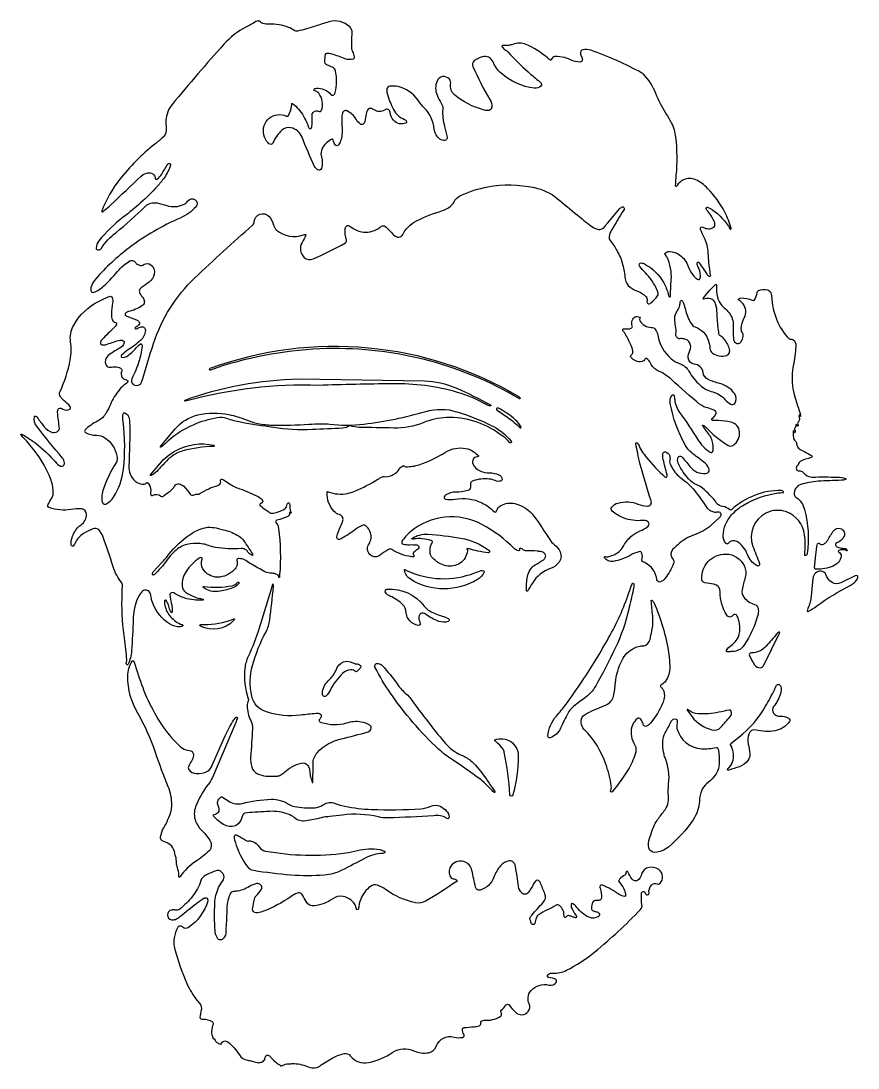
# Model space of a CAD drawing. Header units: millimetres. Extents: x 297 to 3353, y 193 to 1257.
# Drawn here: x 2512 to 3353, y 193 to 1245 of the extents above; entities that cross this region are included whole.
import ezdxf

# ---------------------------------------------------------------- set-up
doc = ezdxf.new("R2010")
doc.units = ezdxf.units.MM
doc.layers.add('dwgmodels.com_outlines', color=7, linetype='Continuous', true_color=0x0f0f0f)

msp = doc.modelspace()

# ---------------------------------------------------------------- linework, layer by layer
at = {"layer": 'dwgmodels.com_outlines', "color": 18, "true_color": 0x000000}
for points in [[(2630.7, 943.1, -0.252778), (2631.1, 941.1, -0.148411), (2629.7, 939.1, -0.019979), (2627, 937.2, 0.698405), (2627.2, 936, 0.161661), (2628.8, 936.3, -0.066667), (2632.9, 938, -0.300937), (2636.4, 936.8, -0.17842), (2637.1, 934.5, -0.202753), (2632.1, 924.1, -0.036404), (2619.2, 914.4, 0.066916), (2612.9, 909, 0.586032), (2613.5, 907.3, 0.192581), (2618.4, 908.3, 0.072867), (2627.9, 916.7, -0.055645), (2632.1, 920.7, -0.464666), (2633.6, 920.3, -0.151704), (2633.9, 918.3, -0.047709), (2630.6, 903, -0.039266), (2623.5, 885.8, 0.384619), (2625, 880.1, 0.251033), (2631, 879.7, 0.179157), (2633, 881.6, 0.042408), (2634.2, 884.9, -0.00826), (2645.3, 921.1, -0.124884), (2686.9, 987.2, -0.009971), (2744.7, 1040, 0.198444), (2746.5, 1043.7, -0.651857), (2761.2, 1049, -0.136205), (2766, 1040.1, 0.159839), (2768.9, 1035.2, 0.276359), (2795.9, 1030.5, -0.085485), (2797.9, 1030.8, -0.513351), (2798.2, 1030.4, -0.068132), (2794.7, 1022.8, 0.37449), (2796.8, 1007.7, 0.284173), (2805.7, 1006.3, 0.03195), (2838.2, 1022.4, 0.353729), (2839.2, 1025.2, -0.104213), (2838, 1036.9, -0.249986), (2839.9, 1039.7, -0.22066), (2840.9, 1039.7, -0.062357), (2844.4, 1037.8, 0.129692), (2856.2, 1033.2, 0.200972), (2873, 1038.1, -0.122089), (2876.1, 1039.6, -0.232079), (2877.8, 1039.1, -0.033144), (2886.5, 1030.4, 0.231065), (2891.9, 1028.1, 0.27705), (2895.9, 1030.8, -0.087018), (2899, 1036), (2901.4, 1038.5, -0.084061), (2909.5, 1044.4, -0.043728), (2935.5, 1054.7, 0.131811), (2945.5, 1060.8, 0.085355), (2946.9, 1063, -0.181837), (2953.7, 1069.9, -0.063442), (2981.2, 1078.6, -0.098591), (3027.9, 1077.9, -0.118124), (3051.3, 1066.7, -0.004577), (3070.8, 1050.6, 0.012629), (3084.7, 1039.4, 0.090017), (3091.2, 1036.1, 0.195955), (3096.2, 1036.6, 0.12952), (3099.3, 1039.5, -0.062207), (3101.8, 1042.5), (3113.4, 1056.4, -0.147319), (3116.4, 1058.4, -0.471789), (3118.1, 1057.3, -0.176463), (3117.4, 1054.7, 0.017666), (3111.8, 1045.8, -0.006569), (3104.6, 1033.7, 0.1775), (3103.1, 1026.8, 0.130225), (3104.1, 1024.6, -0.036234), (3111, 1014.4, -0.069641), (3116.6, 1000.6, -0.035203), (3119.1, 986.1, 0.224969), (3124.2, 977.7, 0.05006), (3132.6, 973.3, -0.087975), (3139.7, 968.9, -0.265327), (3141.1, 964.5, 0.12024), (3141.2, 962.2, 0.422577), (3143.4, 961.1, 0.098704), (3145, 962, 0.055376), (3151.7, 969, 0.215108), (3152.2, 971.4, 0.0739), (3150, 977.8, 0.066033), (3139.5, 992.2, -0.021761), (3133.9, 998.7, -0.247939), (3133.4, 1001.1, -0.369867), (3135.2, 1002.2, -0.085974), (3138.7, 1001.1, -0.144219), (3157.9, 982.2, -0.067377), (3162.3, 970.8, 0.047192), (3163.1, 968.5, 0.450164), (3164.4, 968, 0.320278), (3164.8, 968.9, -0.060419), (3164.7, 970.3, -0.013297), (3165.4, 985.1, 0.132137), (3161.1, 1008.2, 0.1128), (3159.5, 1010.2, -0.451413), (3159.4, 1011.9, -0.196655), (3163.5, 1013.6, -0.156712), (3174.1, 1010.1, -0.157055), (3182.5, 998.7, 0.115894), (3189.2, 987.7, 0.131924), (3192.8, 985.6, 0.364259), (3194.3, 986.3, 0.121737), (3194.9, 989.3, 0.116376), (3192.1, 998.9, -0.170281), (3191.6, 1002.2, -0.498394), (3192.7, 1002.8, -0.124662), (3193.4, 1002.3, -0.015683), (3201.4, 990.5, 0.18704), (3203.8, 988.7, 0.351563), (3205, 989.2, 0.205803), (3205, 990.2, -0.050778), (3204.4, 993.1, -0.017829), (3202.6, 1011.8, 0.098234), (3198.6, 1027.6, -0.012663), (3194.8, 1035.8, -0.523066), (3196.4, 1038.3, -0.136594), (3197.8, 1037.9, 0.12137), (3203, 1036.5, 0.15885), (3208, 1038, 0.210407), (3209.1, 1039.9, 0.146684), (3208.4, 1044.3, 0.06365), (3201.2, 1055.3, -0.11696), (3200.5, 1056.7, -0.34096), (3201.1, 1058, -0.208761), (3201.9, 1058.1, -0.041778), (3204.5, 1057, -0.030688), (3206.9, 1055.5, -0.107912), (3224.5, 1036.2, 0.580642), (3225.4, 1036.2, 0.198113), (3225.5, 1037.1, 0.051191), (3219.3, 1053.1, 0.074906), (3202, 1077.1, 0.087019), (3190, 1085.7, 0.244292), (3177.2, 1085.4, 0.120676), (3171.3, 1079.9, -0.016483), (3170.8, 1079.2, -0.73852), (3169.8, 1079.6, -0.010451), (3170.5, 1090.2, 0.051198), (3170.1, 1128.5, 0.091705), (3165.8, 1142.9, 0.02404), (3160.1, 1152.6, -0.050149), (3150, 1172.3, 0.09782), (3137.6, 1191.7, 0.074614), (3135.9, 1193, 0.045037), (3084.5, 1215.9, 0.138542), (3076.8, 1216.4, 0.437928), (3074.3, 1212.1, 0.024953), (3075.9, 1207.8, -0.296908), (3075.3, 1204.7, -0.214932), (3073.8, 1204, -0.101757), (3064.3, 1206.3, 0.038172), (3058.4, 1208.5, 0.087475), (3048.5, 1209.5, 0.306205), (3045.2, 1207, -0.084479), (3044.8, 1206.2, -0.390231), (3044, 1206, -0.037251), (3041.2, 1208.1, 0.077824), (3019.7, 1221.6, 0.202013), (3006.2, 1221.8, -0.068315), (3002.3, 1220.8, -0.061357), (2997.2, 1220.8, 0.135037), (2995.8, 1220.6, 0.484188), (2995.4, 1219.4, 0.084133), (2998.6, 1216.4, -0.056257), (3001.5, 1213.9, 0.022013), (3021.6, 1194.2, 0.012576), (3033.4, 1184.2, -0.135702), (3035.1, 1181.8, -0.318957), (3034.5, 1179.7, -0.204232), (3027.8, 1177.8, -0.153237), (2994.5, 1192.8, -0.113051), (2986.4, 1204.2, 0.383756), (2975.6, 1209.3, 0.09686), (2967.5, 1205.1, 0.338297), (2966.1, 1199.5, 0.035388), (2983.3, 1166.5, -0.156624), (2985.2, 1158.7, -0.311785), (2982.5, 1155.4, -0.08963), (2980.9, 1155.2, -0.050084), (2976.6, 1156, -0.106867), (2947.7, 1171, -0.272203), (2943.8, 1181.9, 0.223258), (2942.5, 1186.8, 0.563249), (2930.1, 1184.9, 0.200944), (2930.1, 1170.9, 0.045615), (2934.3, 1162.8, -0.165386), (2935.9, 1156.8, 0.089324), (2937.7, 1139.2, -0.020508), (2940.3, 1128.6, -0.437053), (2937.8, 1125.2, -0.197025), (2933.1, 1126.5, -0.203706), (2927.4, 1136.7, 0.165107), (2917.5, 1157.8, -0.038317), (2910.7, 1166.1, 0.1837), (2891.2, 1179.4, 0.094935), (2882.7, 1179.7, 0.325065), (2879.7, 1176.9, 0.114385), (2880, 1172.3, 0.044657), (2886.3, 1156.4, 0.189726), (2897.5, 1146.4, -0.220559), (2899.5, 1144.4, -0.394896), (2898.7, 1142.7, -0.332311), (2886.5, 1145.5, -0.147556), (2883, 1153.7, 0.269032), (2880.9, 1156.5, 0.281828), (2877.9, 1156.1, -0.197536), (2872, 1154.2, -0.119238), (2867, 1155.9, 0.070557), (2863.4, 1157.5, 0.324684), (2860.9, 1156.6, 0.093248), (2858.9, 1152, 0.030244), (2857.6, 1144.3, -0.237068), (2855.9, 1141.6, -0.306964), (2853, 1141.8, -0.097317), (2848.8, 1146.5, 0.140583), (2840, 1154.9, 0.470652), (2835.1, 1152.8, 0.051897), (2834.5, 1149.9, 0.044661), (2834.6, 1139.9, -0.079129), (2833.7, 1126.3, -0.10707), (2831.1, 1120.7, -0.433815), (2828.2, 1120.4, -0.148546), (2826.9, 1122.5, 0.043433), (2825.5, 1126.2, 0.44152), (2824.3, 1126.6, 0.035438), (2819.2, 1123, 0.15912), (2813.9, 1115, 0.142528), (2814, 1108.7, -0.154414), (2813.9, 1097.1, -0.487954), (2810.2, 1095.7, -0.144477), (2807.1, 1099.2, -0.016348), (2794.5, 1128.5, 0.251018), (2783.4, 1138, 0.242588), (2774.2, 1135.5, 0.111214), (2765.3, 1122.8, -0.385507), (2762.4, 1121.4, -0.133756), (2760.4, 1122.7, -0.271339), (2756.5, 1140.1, -0.292726), (2769.9, 1151.1, -0.14353), (2778.7, 1149.7, 0.401579), (2780.9, 1150.4, 0.085221), (2784, 1159.7, 0.023201), (2784.2, 1162.1, -0.604206), (2785, 1162.4, -0.097695), (2795.9, 1149.7, -0.043835), (2801.4, 1137.8, 0.384778), (2802.6, 1137.2, 0.045597), (2803.3, 1137.4, 0.26868), (2804.3, 1138.8, 0.036393), (2804.6, 1150.4, -0.380422), (2808.3, 1154.9, -0.157726), (2812, 1154.4, 0.429325), (2813.8, 1155, 0.1516), (2814.9, 1164.6, 0.117809), (2811.3, 1172.6, 0.17632), (2807.4, 1175, -0.768198), (2807.3, 1177.3, -0.097572), (2811.2, 1177.8, -0.201642), (2823.5, 1171.4, 0.433124), (2826.6, 1171.2, 0.143829), (2827.9, 1173.4, 0.114316), (2828.1, 1195.1, 0.237715), (2825.1, 1198.8, 0.020251), (2819.9, 1200.9, -0.34733), (2817.3, 1205.1, -0.012851), (2818.1, 1211.7, -0.363598), (2819.7, 1213, -0.080475), (2824.1, 1212.4, -0.015333), (2837.6, 1207.7, 0.15106), (2845.9, 1207.1, 0.397331), (2847.3, 1209.2, 0.079021), (2845.5, 1214.4, -0.118131), (2844.6, 1217.6, -0.016907), (2844.8, 1233.4, 0.212996), (2842.5, 1239.3, 0.27519), (2821.5, 1244.4, 0.006719), (2808, 1240.1, -0.024534), (2790.1, 1235.1, -0.222576), (2786.5, 1235.8, 0.071156), (2781, 1238.9, 0.104146), (2761.6, 1242.1, -0.086436), (2755.2, 1242.9, -0.110311), (2752.7, 1244.3, 0.335227), (2748.2, 1244.7, -0.021419), (2738.1, 1239, 0.092025), (2716.3, 1222.2, 0.010641), (2664, 1161.4, 0.161401), (2657.8, 1145.3, 0.047971), (2658.1, 1137.6, -0.244416), (2655, 1128.7, -0.020834), (2646.5, 1121.4, 0.057909), (2611.2, 1085.9, 0.07709), (2593.4, 1054.5, 0.319631), (2593.7, 1053.5, 0.364386), (2594.3, 1053.5, -0.002844), (2596.1, 1055.1, 0.015849), (2602.5, 1060.7, 0.000908), (2633, 1089.5, -0.218947), (2642, 1092.6, -0.254826), (2646.6, 1089.4, -0.14073), (2647, 1087.3, 0.638452), (2648.8, 1086.3, 0.103784), (2653.6, 1091.5, -0.004561), (2659.6, 1101.3, -0.423973), (2662.2, 1101.8, -0.333512), (2662.5, 1100.8, -0.073871), (2656.2, 1088, -0.035493), (2648.9, 1078.9, -0.04189), (2614.9, 1048.1, 0.056731), (2590.4, 1024.4, 0.171174), (2587.7, 1017.1, 0.441316), (2589.7, 1015.2, 0.225768), (2592.9, 1017.1, -0.073761), (2607.3, 1032.5, 0.027463), (2637, 1059, -0.257186), (2648.9, 1062.4, -0.019694), (2658.7, 1059.8, 0.187202), (2675.5, 1060.9, 0.128788), (2679.5, 1064.2, -0.408342), (2687.2, 1065.6, -0.453937), (2688, 1058.7, -0.106918), (2672.2, 1047.3, 0.059026), (2620.9, 1017.4, 0.050856), (2587.3, 986.3, 0.108863), (2582.4, 977.4, 0.18686), (2582.7, 973.7, 0.385139), (2585.2, 972.7, 0.102434), (2595.2, 978.9, 0.025353), (2611.1, 995.6, -0.088854), (2621.6, 1004.2, -0.245869), (2625.1, 1004.3, -0.121594), (2627.4, 1002.4, 0.144274), (2630.4, 1000.1, 0.238608), (2635.7, 1000.6, -0.313677), (2642.6, 1000.4, -0.293457), (2646.1, 991, -0.171674), (2640.9, 982.9, -0.033377), (2633.1, 977.5, 0.419676), (2631.7, 971.4, 0.022425), (2635.1, 966.4, -0.442724), (2633.7, 958.9, -0.075315), (2620.1, 953.2, 0.124066), (2617.3, 951.6, 0.547634), (2617.7, 949, 0.011104), (2628.2, 945, -0.138531)], [(3266.1, 969.4), (3266.8, 962.1, 0.059951), (3271.1, 945.8, 0.096891), (3283.8, 925.8, 0.249986), (3285.2, 925.4, -0.362196), (3289.9, 922.7, -0.107426), (3290.5, 918.3, -0.027984), (3288, 898.8, 0.12412), (3289.9, 866.1, 0.007161), (3294.3, 852.9, -0.024825), (3295.3, 849.2, -0.082976), (3295.4, 847.8, -0.596002), (3295.2, 847.7, -0.188434), (3294.4, 849.1, 0.125777), (3294.2, 849.6, 0.566703), (3293.8, 849.5, 0.25135), (3293.9, 847, -0.213862), (3294.2, 844.9, -0.095657), (3292.7, 841.9, 0.20405), (3292.4, 840.8, 0.042018), (3292.8, 839, -0.348548), (3292.4, 838.1, -0.491529), (3292.1, 838.2, 0.12298), (3291.1, 839.8, 0.587359), (3290.8, 839.7, 0.006283), (3290.4, 838.2, -0.062694), (3289.4, 835.4, 0.276158), (3289.4, 834.4, -0.265616), (3289.7, 831.4, -0.75122), (3289.2, 831.5, 0.199662), (3288.2, 833.3, 0.586522), (3287.8, 833.1, 0.023545), (3287.8, 831.9, 0.034929), (3288.1, 826.9, 0.187963), (3290, 823.4, -0.218695), (3291.3, 820.7, 0.274017), (3294.9, 814.8, -0.003122), (3306.3, 808.7, -0.695291), (3306, 806.5, 0.064788), (3295.1, 802.6, 0.263851), (3293.2, 799.8, -0.231555), (3292.5, 798.6, 0.325641), (3291.1, 794.8, 0.37048), (3293.8, 793.1, -0.232428), (3297.6, 791.8, 0.03267), (3300.5, 789.2, 0.168121), (3307.1, 787, -0.00914), (3332.6, 786.9, -0.06357), (3340.4, 785.7, -0.67301), (3340.5, 784.7, -0.119228), (3336.4, 783.7, 0.011773), (3312.9, 782.7, 0.056161), (3295.5, 779.5, 0.365252), (3289, 769.6, 0.21695), (3291, 766.4, -0.183129), (3299.3, 754.5, -0.095153), (3302.1, 709.8, -0.297109), (3300.6, 708.1, -0.53665), (3299.5, 709.1, 0.058909), (3299.4, 729, 0.279917), (3281.2, 751.9, 0.208139), (3260.6, 750.8, 0.384227), (3247.5, 717.3, 0.001786), (3254.1, 700, -0.705198), (3251.6, 697.8, -0.179415), (3242, 709.2, 0.176021), (3231.2, 722.3, 0.38926), (3223.1, 720.5, -0.502902), (3220.1, 720.5, -0.178016), (3217.6, 728.2, -0.171705), (3226, 748.9, -0.081018), (3238.6, 759.2, -0.094319), (3272.4, 771, -0.045039), (3277.7, 771.3, 0.601093), (3278.2, 772, 0.177757), (3276.1, 773.6, 0.190462), (3225.8, 754, -0.396372), (3224.3, 754, 0.161003), (3217.3, 757.3, -0.203163), (3211, 760.9, 0.057228), (3196.8, 775.9, 0.080761), (3191.1, 779.2, -0.122035), (3182.9, 785.1, -0.056985), (3173, 799.5, -0.147346), (3171.9, 805.3, -0.285573), (3174, 808.1, -0.306404), (3175.6, 807.7, -0.019351), (3184.1, 797.6, 0.253789), (3200.2, 790.6, 0.290869), (3203.4, 793, 0.205085), (3203.3, 795.7, 0.115688), (3198.1, 802, -0.000704), (3186, 811.3, -0.100271), (3179.7, 818.7, -0.084422), (3164.5, 861, -0.141779), (3165.2, 867.9, -0.179413), (3166.7, 869.6, -0.497956), (3168.3, 868.8, -0.021808), (3168.9, 864.7, 0.131489), (3174, 851.5, -0.020696), (3191.8, 825, 0.109863), (3204.4, 811.9, 0.551845), (3207.4, 813.2, 0.105705), (3206.6, 823.3, 0.076877), (3204, 828.9, 0.02436), (3197.8, 837.3, -0.083179), (3196.9, 838.7, -0.660788), (3197.3, 839.1, -0.100677), (3200.3, 837, 0.034429), (3212.4, 825.9, 0.026064), (3222.5, 818.8, 0.29813), (3227.5, 818.8, 0.274823), (3234, 832.5, 0.324857), (3225.6, 842.1, 0.045191), (3212.8, 843.8, 0.020577), (3207.2, 843.8, -0.550841), (3206.3, 845.1, -0.124888), (3207.8, 847, 0.13406), (3210.5, 850.8, 0.341806), (3209.8, 853.2, 0.105642), (3203.1, 856.1, -0.12164), (3193.9, 860.4, -0.016239), (3165.7, 884.9, 0.081923), (3152.3, 893.7, -0.186732), (3144.7, 901.4, 0.145508), (3140.7, 906.1, 0.480853), (3139, 905.5, -0.257298), (3136.1, 903.1, -0.298693), (3124.8, 907.6, -0.322448), (3124.8, 909.3, -0.043932), (3126, 910.6, 0.254292), (3126.9, 913.4, 0.068554), (3124.2, 921.2, 0.011749), (3118.4, 932.3, 0.115149), (3117.1, 933.7, -0.641686), (3117.5, 935.8, -0.099768), (3121.3, 936, 0.139558), (3125.3, 936.5, 0.406112), (3126.2, 938.8, -0.187403), (3126.2, 944.4, -0.176372), (3129.3, 948.1, -0.169933), (3131, 948.4, -0.053667), (3133.7, 947.7, -0.452489), (3134, 946.7, 0.255756), (3134, 944.1, 0.274887), (3145.4, 937.4, -0.2506), (3149.6, 935.1, -0.105255), (3151.8, 929.7, 0.176063), (3165.5, 905.8, 0.092093), (3174.6, 900.7, -0.184011), (3183.2, 893.4, 0.083634), (3194.5, 879.3, 0.119049), (3207.3, 872.5, -0.148434), (3219.4, 865, 0.081959), (3225.4, 860.2, 0.38604), (3229.2, 861, 0.31693), (3229.2, 870.6, 0.179605), (3214.2, 880.9, -0.047964), (3202.6, 885, -0.258459), (3197.4, 892.1, 0.363525), (3188.6, 900.4, -0.396099), (3182.5, 906.8, -0.118262), (3184.1, 914, 0.505648), (3178.1, 925.9, 0.069027), (3174, 926, -0.152343), (3172.3, 926.3, -0.303436), (3170.1, 930.5, 0.06994), (3169.7, 939.1, -0.030459), (3168.9, 945.4, -0.133999), (3170.3, 951.9, -0.028938), (3173.1, 956.7, 0.128886), (3174.1, 959.4, -0.040767), (3174.7, 963.7, -0.69031), (3176.6, 963.9, -0.068181), (3179.7, 955.3, 0.087022), (3185.6, 940.8, 0.173004), (3189.4, 937.9, -0.244302), (3202.7, 924, -0.047658), (3204.3, 916.1, 0.219815), (3206.9, 911.5, 0.233643), (3221, 909.3, 0.265336), (3224, 912.6, 0.119787), (3224, 915.4, 0.117973), (3218.4, 926, 0.090109), (3214.2, 929.3, -0.267948), (3213.3, 930.7, 0.028799), (3212.9, 935, -0.033006), (3211.5, 951.6, 0.069002), (3210, 961, 0.395757), (3200.9, 966.3, -0.035061), (3198.2, 965.8, -0.640305), (3197.7, 966.8, -0.038466), (3204.3, 974.8, 0.000417), (3209.7, 980.3, -0.709208), (3211, 979.7, 0.087474), (3211.9, 967.7, 0.155442), (3218.6, 957.1, -0.051641), (3223.5, 952, -0.176483), (3227.7, 939.1, 0.021966), (3227.8, 926.6, 0.20255), (3230, 922.1, 0.478646), (3235.7, 923.1, 0.063123), (3237.7, 928.2, 0.216177), (3237.2, 931.4, -0.162681), (3235.8, 936.1, -0.110282), (3238.8, 947.1, 0.143121), (3240.2, 954.3, 0.140466), (3237.7, 961, 0.106558), (3233.3, 964.8, -0.512227), (3233.2, 966.1, -0.193223), (3235.5, 967, -0.095337), (3246.8, 964.6, 0.345365), (3249, 965.2, 0.14701), (3251.6, 972.4, -0.272616), (3252.8, 974.1, -0.181288), (3262.3, 975, -0.232951), (3265.6, 972.1, -0.049762), (3266.1, 969.4, -0.927404)], [(2715.6, 784.2), (2721.3, 780.4, 0.059964), (2731.9, 775.2, -0.033001), (2750.4, 767.3, -0.124161), (2754.7, 763.5, -0.34717), (2754.6, 761.6, -0.109062), (2752.9, 760.3, 0.540406), (2752.5, 758.4, 0.054521), (2758.1, 754.2, -0.04545), (2762.2, 751.2, 0.188523), (2763.6, 750.7, 0.151554), (2777.1, 755.2, 0.215901), (2779.6, 759.8, -0.279224), (2780.5, 761, -0.354741), (2781.6, 760.7, -0.145888), (2782.1, 759, 0.042006), (2782.8, 752.5, 0.196245), (2783.3, 751.7, -0.521213), (2783.3, 750.7, -0.437727), (2782.9, 750.8, -0.004428), (2782.5, 751.4, 0.69123), (2782, 751.4, 0.051949), (2781.8, 749.5, -0.295704), (2780.4, 747.4, -0.053426), (2769.2, 743.8, 0.57926), (2768.3, 741.3, -0.153853), (2771, 735.4, -0.051511), (2772, 689.1, 0.052771), (2772, 686.4, -0.411912), (2771.6, 685.9, -0.528128), (2771.1, 686.6, 0.301247), (2770.4, 688.3, 0.083378), (2767.6, 689.8, 0.086585), (2763.9, 690.3, -0.138153), (2757.2, 691.8, -0.002398), (2743.8, 699.4, -0.02253), (2738, 703, 0.072473), (2735.3, 704.4, 0.100072), (2730.2, 705, 0.41777), (2729.1, 703.7, 0.035556), (2729.2, 702.7, -0.118293), (2729.2, 698.6, -0.137448), (2726.4, 693.6, -0.195676), (2709.5, 686.4, -0.276541), (2695, 694.8, -0.224323), (2694.3, 704.5, 0.409513), (2693.7, 705.9, 0.251858), (2691.3, 705.6, 0.098716), (2678, 692.1, 0.156982), (2674, 677.5, 0.236495), (2677.3, 671.4, 0.110042), (2694.8, 664.4, -0.415526), (2695.2, 663.7, -0.346691), (2694.8, 663.3, -0.094555), (2676.8, 665.4, -0.059054), (2665.6, 670.5, 0.252374), (2663.1, 670.6, 0.30623), (2661.8, 668.5, 0.048757), (2663.2, 660.4, -0.059449), (2664.1, 653.6, -0.027045), (2664, 651.3, -0.736595), (2663, 651.1, -0.077051), (2661.1, 656, 0.040529), (2660.4, 658.4, 0.054053), (2658.1, 663, 0.696554), (2656.5, 662.6, 0.059964), (2656.5, 659.7, 0.139994), (2661.4, 647.9, 0.113162), (2672.3, 639.2, 0.088084), (2674.1, 638.7, -0.636279), (2674.6, 637.4, -0.180394), (2672.5, 636.5, -0.164726), (2661.2, 639.5, -0.152963), (2644.6, 660.1, -0.068511), (2642.6, 668.2, 0.172351), (2640.8, 671.9, 0.436222), (2633.5, 671.7, 0.095823), (2628.2, 662.5, 0.075534), (2624.9, 644.1, -0.012385), (2623.2, 612.3, -0.091627), (2619.7, 598.8, -0.416023), (2618.5, 598.4, -0.347317), (2618, 599.4, 0.079026), (2618.3, 605.6, 0.007659), (2615.8, 627.8, -0.042788), (2613.8, 670.2, 0.006545), (2614.1, 678.7, 0.17712), (2613.4, 680.7, -0.098241), (2604.8, 696.8, 0.01586), (2594.3, 727.5, 0.093125), (2590.7, 733.6, 0.316219), (2584.4, 735, 0.036571), (2575.8, 730.7, 0.120881), (2568, 723.2, 0.032023), (2565.4, 718.4, -0.804305), (2562.5, 719, -0.134268), (2566.1, 732.1, -0.111399), (2572.5, 738.9, 0.253662), (2578, 749.5, 0.382318), (2572.9, 754.9, 0.067905), (2562.3, 754.5, -0.132062), (2540.6, 756.3, -0.477456), (2539.4, 759.6, 0.014181), (2543.1, 765.9, 0.142189), (2544.6, 772.8, 0.035079), (2543.8, 778.7, 0.042491), (2541.8, 785.4, 0.06788), (2527.1, 811.7, 0.027502), (2512.2, 829.3, -0.566299), (2512.4, 830, -0.195534), (2513.2, 829.9, -0.030267), (2524.1, 823, -0.055195), (2545, 804, 0.051786), (2550.9, 798.5, 0.313118), (2554.6, 798.4, 0.288685), (2555.9, 801.4, 0.147293), (2553.7, 806.3, -0.014241), (2527.8, 838.3, -0.210025), (2525.6, 847.4, -0.480744), (2527.1, 848.2, -0.152983), (2528.5, 847.1, 0.031737), (2535.5, 837.5, 0.147132), (2543.9, 831.9, 0.313679), (2550.2, 834, 0.189696), (2550.7, 835.7, 0.007829), (2548.8, 852.2, -0.261493), (2550.2, 855.8, -0.23565), (2552.1, 856.3, -0.10056), (2554.2, 855.3, 0.338394), (2561.4, 855.3, 0.434411), (2561.6, 857.9, 0.039219), (2555.6, 863.6, -0.072157), (2551.8, 867.8, -0.262501), (2551.4, 872.8, 0.061135), (2561.6, 904.8, 0.081757), (2562, 922.9, -0.159655), (2564.8, 939, -0.157949), (2590.8, 963.9, -0.014661), (2601.1, 968.5, -0.43962), (2603.9, 967.2, -0.123747), (2604.2, 962, 0.041839), (2603, 950.8, 0.078248), (2603.9, 944.9, 0.310494), (2607, 942.4, -0.50697), (2608.1, 940.6, -0.111517), (2605.8, 937.2, 0.013222), (2593.9, 925.5, 0.106888), (2592, 922.5, 0.443096), (2593.4, 919.9, 0.138514), (2597, 920, 0.004529), (2610.2, 924.3, -0.197642), (2614.9, 924, -0.355334), (2615.8, 922.1, -0.218127), (2610.9, 916.1, 0.056228), (2599.8, 909, 0.343624), (2597.6, 899.5, 0.326925), (2601.5, 897.4, -0.039225), (2608.2, 897.7, -0.208447), (2613.1, 895.4, -0.334015), (2613.3, 892.7, 0.1424), (2612.7, 890.5, 0.356013), (2617.1, 884.9, -0.105789), (2619, 884.1, -0.371129), (2619.4, 882.8, -0.127813), (2617.5, 880.7, 0.078502), (2610.7, 874.4, 0.066693), (2602, 860, -0.028604), (2597.7, 851.3, -0.147398), (2589.1, 843.2, 0.070902), (2576.6, 834.5, 0.504675), (2576.9, 831.8, 0.139842), (2588, 829, -0.161585), (2596.5, 826.5, -0.189423), (2608.6, 808.4, -0.197438), (2607.1, 800.2, 0.057834), (2594.9, 775, 0.11625), (2593.6, 762.1, 0.385154), (2596.5, 759.7, 0.139579), (2598.5, 760.3, 0.103675), (2605, 766.8, 0.115918), (2615.1, 794.9, 0.060949), (2614.7, 842.7, -0.070256), (2614.8, 850.5, -0.491681), (2616.6, 851.5, -0.176513), (2619.8, 848.5, -0.111613), (2621.3, 842.6, -0.018733), (2620.5, 798, 0.228748), (2626.8, 783, 0.216645), (2636.4, 780, 0.270048), (2637.8, 781, -0.409789), (2638.8, 781.5, -0.146081), (2640.6, 780, -0.210183), (2642.4, 771.3, 0.176371), (2642.7, 769.1, 0.418897), (2644.2, 768.6, -0.307857), (2652.8, 767.8, 0.18123), (2654.1, 767.4, 0.178577), (2655.3, 767.9, -0.046941), (2660.4, 771.7, 0.080702), (2664.4, 775.1, 0.043069), (2666.6, 778.2, -0.315836), (2671, 780.1, -0.1441), (2675.8, 777.7, -0.072647), (2682, 769.8, 0.249171), (2683.9, 768.7, 0.134108), (2686.1, 769.1, -0.132915), (2689.9, 769.8, 0.158287), (2691.8, 770.3, -0.029823), (2700.9, 775.3, -0.055107), (2707.7, 777.7, 0.118383), (2711.8, 779.7, 0.25672), (2712.8, 782.1, 0.001311), (2712.6, 783.4, -0.499842), (2714, 784.8, -0.11235), (2715.6, 784.2, -1.320595)], [(2702.3, 896.3, -0.225656), (3012.8, 867.6, -0.307914), (3013.5, 866, -0.578292), (3012.8, 865.8, 0.145048), (2812.3, 915.8, 0.073895), (2702.4, 894.5, -0.497346), (2701.6, 895.1, -0.315894), (2702.3, 896.3, -0.208001)], [(2677, 864.4, -0.080906), (2791.2, 885.6), (2917.6, 883.7, -0.091998), (2949.1, 876.5, -0.022743), (2984, 859.4, -0.812378), (2983.7, 858.4, -0.110762), (2979.4, 859.8, 0.062535), (2950.6, 872.1, 0.073477), (2885.2, 880.8, 0.003768), (2811.2, 879.1, 0.074284), (2680, 863.8, 0.007143), (2677.4, 863.3, -0.853608), (2677, 864.4, -0.478802)], [(2652.3, 817.8), (2667.1, 835.4, -0.160544), (2689.8, 849.4, -0.112234), (2721, 849.8, -0.043798), (2738.7, 844.4, 0.046218), (2750.1, 840.9, 0.04399), (2764.7, 839.2, 0.024146), (2801.3, 840.1, -0.015471), (2813.3, 840.6, -0.030232), (2822.3, 840.1, 0.057532), (2856.5, 840.2, 0.041451), (2918.8, 852.9, -0.14662), (2950, 852.6, -0.037461), (2984, 839.3, -0.109685), (3004.7, 823, -0.536921), (3004.3, 821.5, -0.311306), (3002.6, 822.1, 0.068669), (2998.1, 826.6), (2992.6, 830.5, 0.076792), (2968.1, 842.9, 0.091235), (2939.6, 846.8, 0.084237), (2916.3, 841.6, -0.102076), (2886.6, 836.2, 0.001079), (2851.8, 836.9, -0.083678), (2843.2, 838.5, 0.241385), (2841.8, 838.3, -0.137672), (2835.4, 836.1, -0.000228), (2804.6, 834.7, -0.04979), (2765.6, 836.7, -0.00497), (2732.8, 842, -0.045554), (2719.1, 845.7, 0.133344), (2709.3, 846.6, 0.05775), (2685, 839.3, 0.077656), (2661.2, 824.3, 0.00442), (2653.2, 817.2, -0.29073), (2652.2, 817, -0.187118), (2652.3, 817.8, -0.976245)], [(2990.4, 854.2), (3001.2, 846.8, -0.041805), (3013.9, 836.5, 0.740613), (3014.5, 836.9, 0.096263), (3013.7, 838.9, 0.072444), (3006.8, 846.3, 0.047979), (2991.8, 856.3, 0.53796), (2989.8, 855.2, 0.28637), (2990.4, 854.2, 0.096639)], [(3213.9, 746.5), (3205.6, 738.7, -0.098256), (3188.8, 729, 0.095329), (3173.8, 720.5, 0.012083), (3167.1, 714.4, 0.409634), (3166.7, 705.2, -0.284342), (3167.7, 700, -0.075043), (3159.3, 685.3, -0.128712), (3154.6, 681.7, -0.492565), (3151.1, 683.8, 0.248457), (3138.9, 701, 0.037785), (3137, 701.7, -0.415705), (3135.9, 703.8, 0.157803), (3135.9, 710.5, 0.405953), (3133, 712, 0.058281), (3124.1, 708.3, -0.081521), (3107.2, 702.2, -0.300229), (3098.2, 705.9, -0.710211), (3099, 707, 0.155677), (3102.7, 707, 0.03516), (3108.6, 709.3, 0.16016), (3117.7, 718.1, -0.106417), (3126.2, 728.2, -0.069114), (3134.2, 732.8, 0.074999), (3142.1, 737.5, 0.522803), (3141.7, 742.3, 0.161872), (3136.6, 743.4, -0.124228), (3117.4, 746, -0.075578), (3106, 752.7, -0.419697), (3105.6, 756.8, -0.153241), (3112.1, 760.9, -0.156062), (3132, 759.9, 0.061762), (3141.4, 757.6, 0.285543), (3144.7, 759.2, 0.226361), (3145.2, 763.2, -0.015414), (3134.3, 799.7, -0.010738), (3131.7, 810.9, -0.003134), (3129.7, 820.3, -0.708249), (3131.3, 821.3, -0.116191), (3132.3, 820, 0.065927), (3140.4, 806.8, 0.041795), (3159.4, 786.8, 0.399694), (3160.6, 786.9, 0.267577), (3161.3, 789.4, -0.009748), (3157.4, 804.7, -0.087113), (3157, 810.5, -0.453558), (3159.7, 812.3, -0.264908), (3163.9, 808.2, -0.144528), (3163.9, 803.6, 0.16138), (3164, 801.1, 0.053404), (3167.1, 794.9, 0.097743), (3176.7, 784.8, -0.080865), (3190.6, 771.2, -0.004744), (3201.6, 755.8, 0.111324), (3204.1, 753.6, 0.064313), (3208.2, 751.9, 0.146386), (3211.3, 752, -0.151175), (3213.3, 752.1, -0.349308), (3215.2, 749.4, -0.19001), (3213.9, 746.5, -0.903582)], [(2642.3, 789.3), (2651.5, 800.4, -0.093021), (2667.5, 813.5, -0.18372), (2705.8, 819, -0.884704), (2705.7, 817.8, 0.062341), (2674.7, 813.2, 0.045849), (2668.9, 811, 0.082352), (2659.8, 804.5, 0.015092), (2650.1, 794.2, -0.084933), (2643.4, 788.9, -0.176706), (2642.4, 788.7, -0.699052), (2642.3, 789.3, -0.685204)], [(2820.9, 772.3, 0.152686), (2840.3, 770.6, 0.048626), (2847.6, 772.9, 0.040094), (2870.8, 784.8, -0.004859), (2873.7, 786.6, -0.150928), (2876.9, 787.4, 0.098973), (2883.6, 788.3, 0.173346), (2892.3, 795.2, -0.145188), (2895.7, 798.2, -0.27798), (2897, 798.1, 0.154443), (2898.8, 797.4, 0.089068), (2912.2, 799.4, 0.058563), (2938.8, 812, -0.189551), (2959.1, 815.8, -0.111405), (2966.8, 812.4, -0.008602), (2971.6, 808.8, -0.513449), (2971.5, 807.8, -0.113905), (2970.3, 807.4, 0.503608), (2966.2, 800.3, 0.190786), (2973.7, 793, 0.102181), (2982.8, 791.2, -0.101696), (2992.2, 789.3, -0.276093), (2995.4, 785, -0.353091), (2994.2, 783, -0.188271), (2988.5, 783.4, 0.083859), (2982.6, 785, 0.103322), (2966.3, 783.3, 0.253311), (2963.9, 780.8, 0.112355), (2963.8, 778.3, -0.373431), (2961, 773.5, -0.087028), (2949.1, 771.8, 0.145616), (2938.9, 769, 0.170236), (2937.3, 767, 0.267346), (2937.5, 765.4, 0.165572), (2938.6, 764.8, 0.100275), (2948, 764.7, -0.160915), (2975.1, 761.1, -0.081473), (2987.7, 752.2, 0.349728), (2989.3, 752, 0.178815), (2990, 752.9, -0.191088), (2994.3, 758.3, -0.192093), (3008.4, 760.4, -0.177608), (3027.5, 747.6, -0.01772), (3043.3, 724.2, 0.089213), (3048.1, 718.9, -0.127461), (3053.8, 711.7, -0.294118), (3051.9, 700.3, -0.124208), (3044.2, 695.2, 0.172074), (3026, 680.5, 0.002513), (3021.2, 672.6, -0.734784), (3020.1, 672.8, -0.059615), (3020.9, 686.9, -0.212673), (3028.7, 698.7, -0.007292), (3036.7, 703.5, 0.207194), (3039.2, 707, 0.248245), (3038.4, 710, 0.180222), (3034.2, 712.1, 0.003267), (3030.8, 712.5, 0.031103), (3020, 712.8, -0.193335), (3016.3, 714.1, 0.069572), (3014.7, 715.2, 0.230798), (3013, 715.2, 0.42337), (3012.9, 714.9, -0.156636), (3013.1, 713.7, -0.385823), (3012.3, 713, -0.190294), (3007.9, 715, 0.075017), (2975.1, 739.4, 0.305641), (2903.4, 732, 0.076639), (2894.9, 722.4, 0.519157), (2896.1, 719.6, 0.068933), (2902.6, 719, -0.035993), (2910, 718.8, -0.516724), (2911.7, 715.8, -0.120521), (2910.6, 714.3, 0.00949), (2906.6, 711.1, 0.356886), (2906.2, 709.3, 0.043237), (2906.8, 708.5, -0.140841), (2907.1, 707.7, -0.428931), (2906.3, 706.8, -0.049667), (2904.5, 706.9, -0.109), (2884.6, 714.2, 0.131984), (2883.6, 714.5, 0.128844), (2881.4, 714.1, 0.055932), (2873.2, 708.7, -0.284064), (2864.9, 707.5, -0.300577), (2860.2, 714.8, -0.143756), (2861.8, 719.9, 0.229953), (2863.3, 730.9, 0.1207), (2859.1, 737.6, 0.307481), (2855, 738.3, 0.057414), (2847.1, 733.6, -0.042336), (2832.8, 724.5, -0.349893), (2829.8, 725.1, -0.240979), (2829.4, 727, -0.057753), (2833.2, 737.4, 0.044929), (2835.5, 743.2, 0.23752), (2834.8, 747.4, 0.16147), (2832, 749.3, -0.129235), (2826.9, 752.4, -0.210046), (2819.7, 771.9, -0.654209), (2820.9, 772.3, 0.142108)], [(2644.9, 691.6), (2653.8, 701.2, 0.020126), (2660.7, 709.4, -0.077249), (2682, 729.3, -0.086846), (2697.1, 736.1, -0.077646), (2702.2, 736.6, -0.046666), (2710.1, 735.4, 0.001381), (2715.6, 734.1, -0.067057), (2729.4, 728.7, -0.068975), (2733.9, 725.2, -0.054685), (2737.6, 720.6, 0.006654), (2744.8, 709.8, -0.268637), (2744.9, 708.4, -0.446291), (2744.4, 708.3, -0.014322), (2740.6, 710.8, -0.187364), (2739.7, 712.3, 0.147636), (2739.4, 712.8, 0.09279), (2736.6, 714.7, 0.12341), (2733.4, 715.2, -0.064729), (2707.5, 716.3, -0.051929), (2700.7, 718.2, 0.058145), (2695.1, 719.7, 0.06586), (2682.1, 719.9, 0.137153), (2669.4, 714.7, 0.074494), (2658.8, 703.5, -0.034794), (2652.5, 695.7, -0.008605), (2645.8, 688.8, -0.551153), (2644.4, 689.1, -0.284338), (2644.9, 691.6, -2.480684)], [(2905, 725.4, -0.158217), (2921, 729.5, -0.027027), (2953.8, 725.7, -0.119046), (2982.5, 713.3, -0.332878), (2983, 711.7, -0.329154), (2982, 711, -0.040793), (2971, 712.6, -0.014029), (2962.8, 714.7, 0.129486), (2960.3, 714.8, 0.610658), (2960.2, 714.2, -0.250386), (2960.7, 712.8, -0.450682), (2939, 697.9, -0.1383), (2925.5, 705.7, -0.178997), (2923.1, 711, -0.078083), (2923.7, 717.3, -0.092455), (2925.3, 720.9, 0.438701), (2924.9, 722.9, 0.052875), (2924, 723.2, 0.115911), (2906.9, 724.8, -0.042577), (2905.3, 724.7, -0.716035), (2905, 725.4, -0.424126)], [(3309.5, 696), (3310.7, 708.7, -0.042668), (3312.4, 719.8, -0.643716), (3314.4, 720.2, 0.318276), (3317.3, 719.2, 0.178858), (3321.8, 722.5, 0.017074), (3327.7, 732.2, -0.389058), (3336.3, 734.9, -0.420607), (3339, 727.5, -0.187568), (3331.9, 720.9, 0.224942), (3330.3, 719.2, 0.27671), (3330.6, 718, 0.13477), (3333.5, 716.3, 0.043081), (3339.6, 715.3, -0.249603), (3342.2, 713.6, -0.76031), (3341.6, 713, 0.138022), (3337.7, 714, 0.088544), (3333.7, 713.2, 0.680064), (3333.7, 711.5, -0.348003), (3336.1, 707.4, -0.14021), (3333.3, 701.4, -0.121633), (3328.1, 697.6, -0.100183), (3310.8, 694.4, -0.484653), (3309.5, 696, -0.209018)], [(3221.2, 648.1, -0.146647), (3214.6, 671.6, 0.377306), (3208.2, 679.2, -0.0124), (3199.2, 680.8, -0.349233), (3196, 684.7, -0.19532), (3202.5, 702, -0.213613), (3220.3, 709.6, -0.289962), (3238.9, 697.4, -0.176274), (3239.7, 686.3, 0.012312), (3236.6, 673.8, 0.230306), (3238.3, 666.2, 0.146671), (3249, 659, -0.261574), (3252.6, 655.2, -0.123877), (3252.6, 649.2, -0.086721), (3238.4, 617.8, -0.242365), (3227, 611.6, 0.017828), (3222, 611.3, -0.598942), (3221, 612.8, -0.126856), (3225.6, 617.8, 0.192732), (3233.7, 629.2, 0.101835), (3234, 639.6, 0.057387), (3231.8, 647.3, 0.58147), (3227.3, 647.9, -0.2181), (3224.5, 646.3, -0.294207), (3221.2, 648.1, -0.076089)], [(2899.5, 693.2, 0.206163), (2968, 690.7, -0.015141), (2974.6, 693, -0.224938), (2977.2, 692.6, -0.379147), (2977.5, 691.4, -0.142828), (2970.7, 684, -0.28436), (2903.4, 684.4, -0.222366), (2897.4, 693.6, -0.628512), (2898, 694, 0.025758), (2899.5, 693.2, -4.349958)], [(3307.8, 685.2), (3306, 667.4, -0.080483), (3302.7, 655, 0.096797), (3302.1, 652.3, 0.585955), (3303, 651.8, 0.029361), (3311.7, 657.5, -0.042873), (3345.1, 677.9, 0.162211), (3352.9, 685.7, 0.817891), (3350.3, 687.7), (3335.7, 680.7, -0.255436), (3327, 681.1, -0.172331), (3320.6, 689.1, 0.3132), (3316, 692.5, 0.409648), (3307.8, 685.2, 0.256479)], [(2695.9, 677, 0.081042), (2724.2, 677.8, 0.173386), (2729.9, 681.2, -0.449702), (2731.1, 681.3, -0.37204), (2731.2, 680.2, -0.133126), (2725.6, 676, -0.050213), (2712.2, 672.2, -0.163152), (2697.7, 674.4, -0.07862), (2696, 675.7, 0.062214), (2695.4, 676.1, -0.951625), (2695.9, 677, -0.096275), (2695.9, 677, -0.175288)], [(2764.9, 679.1), (2763.6, 674.3), (2751.6, 635.3, -0.035017), (2740.4, 606.6, 0.085545), (2737.1, 594.7, 0.105085), (2740.5, 564.2, -0.025033), (2740.8, 563.4, -0.193083), (2740.5, 562.1, 0.142675), (2739.3, 557.3, 0.109691), (2743, 542.2, -0.129477), (2744.7, 534, -0.003584), (2742.9, 505.5, 0.089437), (2744, 495.6, 0.209727), (2749.7, 488.9, 0.097748), (2758.5, 486.5, 0.034022), (2769.8, 486.5, 0.121842), (2773.1, 487.6, 0.044175), (2777, 490.5, -0.115238), (2793.6, 499.6, -0.318046), (2800.3, 497.2, -0.125998), (2802.1, 492.5, -0.006664), (2802.7, 486.8, 0.09034), (2803.3, 484.5, -0.035518), (2803.9, 482.9, 0.00582), (2804.8, 480.2, 0.66183), (2805.3, 480.2, 0.146676), (2805.5, 481.3, -0.040316), (2805.4, 487.4, 0.017268), (2805.6, 499.2, -0.19071), (2809.7, 509.9, -0.152632), (2833.8, 523.9, 0.016394), (2860.8, 531, 0.286159), (2864.1, 534.7, 0.313784), (2862.7, 537.7, 0.089661), (2854, 540.8, 0.122157), (2838.9, 539.6, -0.092577), (2826.8, 537.9, -0.056715), (2814.1, 540, -0.230251), (2812, 541.8, -0.243532), (2812.2, 543.4, 0.002396), (2813.9, 546.1, 0.434693), (2813.2, 548.5, 0.145202), (2808.7, 549.4, 0.007152), (2793, 547.7, -0.107667), (2758.7, 550.9, -0.265023), (2744, 566.8, -0.125385), (2744.7, 597.6, -0.055531), (2758.4, 631.6, 0.093199), (2762.1, 643.5, 0.004323), (2765.9, 676.7, 0.109651), (2765.6, 679.1, 0.790154), (2764.9, 679.1, 1.046839)], [(2880, 674.2, -0.257522), (2917.3, 657.2, 0.111532), (2922.9, 652.4, 0.04841), (2935.3, 647.3, -0.046379), (2941.5, 644.8, -0.428962), (2942.1, 642.5, -0.179041), (2941.4, 641.9, -0.171451), (2931.9, 642, -0.077005), (2918.2, 649.5, 0.494678), (2912.3, 647.9, 0.212039), (2912.4, 642.6, -0.097091), (2913.3, 639.2, -0.367594), (2912.4, 638, -0.124749), (2910.1, 638.1, -0.187408), (2901, 644.9, -0.12555), (2899.2, 650.7, 0.182722), (2895.6, 658.9, 0.104141), (2882.8, 667.3, -0.140527), (2878.6, 670.6, -0.266358), (2878.3, 673.1, -0.302782), (2880, 674.2, -0.113385)], [(3041.6, 526.7, -0.167083), (3050, 546.7, 0.021672), (3059.7, 558.7, 0.013711), (3076, 581.8, 0.019102), (3102.5, 625.3, 0.043494), (3122.9, 670.6, 0.003924), (3126, 679.8, -0.810594), (3127.7, 679.6, -0.081473), (3127.3, 673.8, 0.000339), (3122.7, 654.1, -0.053955), (3109.2, 615, -0.019195), (3089.5, 577.2, -0.110529), (3078, 564.6, 0.026231), (3066.1, 555.4, 0.088919), (3061.8, 549.9, 0.021038), (3054.3, 534.8, -0.206159), (3043.7, 524.9, -0.582987), (3041.6, 526.7, -1.14953)], [(3081, 549.8, -0.005765), (3100.1, 558.2, 0.24348), (3107.4, 566.9, 0.030755), (3109.4, 580.1, -0.095343), (3116, 603, -0.157205), (3127.8, 614.9, -0.072321), (3134.3, 617.1, -0.04305), (3137.8, 617.5, 0.163898), (3140.3, 618.3, 0.18831), (3144.7, 625.9, -0.00737), (3146.3, 634.4, 0.074377), (3146.8, 647.4, -0.007359), (3145.4, 662.9, -0.626371), (3145.9, 663.2, -0.139905), (3147.9, 660.9, -0.068999), (3162.7, 610.4, -0.032173), (3163.9, 596.1, -0.158292), (3159.7, 582, -0.120274), (3155.8, 578.6, 0.209991), (3154.6, 577.1, 0.298554), (3154.8, 576.2, -0.095265), (3156.9, 573.8, -0.176331), (3158.4, 565, -0.060112), (3156.8, 559.6, -0.063083), (3145, 540.1, -0.111498), (3140.6, 536.6, -0.442999), (3137.6, 537.8, 0.002819), (3135.9, 542, 0.129691), (3134.4, 544.1, 0.349535), (3131.4, 544.2, 0.123726), (3126.7, 538.2, 0.242578), (3127.9, 519.7, -0.031386), (3129.2, 517, -0.167801), (3129.7, 510.6, -0.07263), (3123, 494.6, -0.03336), (3106.2, 470.7, -0.411863), (3104.8, 470.6, -0.342801), (3104.5, 471.7, 0.143783), (3105.2, 476.6, 0.046223), (3099.8, 498.4, 0.11165), (3078, 533.4, -0.176136), (3074.8, 540.3, -0.276345), (3078.8, 548.5, -0.01557), (3081, 549.8, -1.553411)], [(2693.5, 638.8), (2696.1, 638.8, 0.106047), (2725.3, 644.3, 0.035456), (2726, 644.6, -0.711573), (2726.6, 644.1, -0.10045), (2725.7, 642.7, -0.330146), (2692.4, 637.1, -0.47654), (2692.1, 638.4, -0.296332), (2693.5, 638.8, -0.918918)], [(3258.1, 597.4), (3274.3, 630.2, 0.752655), (3273.3, 631.1, 0.084638), (3271.3, 629.3, -0.011257), (3260.8, 617.1, -0.213797), (3245.9, 610.4, 0.563529), (3244, 607.3, 0.020945), (3249.2, 598.3, 0.278694), (3255, 595.4, 0.247039), (3258.1, 597.4, 2.395924)], [(2626.3, 600), (2631, 585.3, 0.073634), (2655.3, 535.4, 0.063376), (2672.9, 515.6, 0.148857), (2679.8, 512.5, -0.06166), (2682.8, 511.8, -0.342093), (2685.5, 507.2, -0.126539), (2683.4, 501.6, 0.077304), (2680.4, 495.8, 0.257461), (2681, 492.7, 0.204336), (2688.2, 489, 0.144065), (2699.4, 491.4, 0.194347), (2704.3, 497.5), (2717.3, 526.8, -0.03555), (2726, 543.1, -0.109192), (2728.5, 545.7, -0.766965), (2729.6, 544.7, 0.049042), (2727.9, 540.3), (2704.6, 485.2, -0.067725), (2700.3, 478.1, 0.078469), (2687.6, 455.7, 0.180622), (2687.6, 441.1, 0.111321), (2693.4, 432.3, -0.056806), (2701.8, 422.1, -0.185628), (2703.2, 415.5, -0.034441), (2702.8, 413.8, -0.130922), (2701.3, 411.4, -0.044093), (2687.4, 400.5, 0.098239), (2672.3, 385.9, -0.04692), (2671.5, 384.9, -0.697698), (2670.8, 385.3, 0.031115), (2670.8, 387, 0.080763), (2669.3, 394.6, -0.086406), (2668.5, 399.1, 0.062819), (2667.5, 406, -0.013784), (2666.3, 410.6, 0.171933), (2662.2, 417.4, 0.10681), (2655.6, 420.7, -0.38537), (2652.4, 425.6, -0.098089), (2655.6, 434.4, 0.070568), (2662.9, 451.6, 0.064373), (2663.7, 457.3, 0.099238), (2660.1, 475.8, -0.017209), (2647.3, 510.2, 0.050657), (2629.5, 549.6, -0.130408), (2619.4, 586.9, -0.152072), (2624, 601.9, -0.508184), (2625.4, 602, -0.093806), (2626.3, 600, 0.206084)], [(2815, 569.7, -0.200818), (2820.9, 582.3, 0.117321), (2829.1, 594, -0.200675), (2836.2, 601.3, -0.202203), (2842.9, 601.3, 0.009305), (2846.4, 599.9, 0.067092), (2849.6, 599.2, -0.115706), (2852.7, 598.1, -0.405355), (2853.4, 595.6, -0.093246), (2851, 592.9, 0.038033), (2849.6, 591.5, -0.412326), (2848.4, 591.5, 0.196142), (2843.6, 593.2, 0.18091), (2835.3, 589.7, 0.090913), (2823, 573.1, -0.083248), (2818.5, 566.9, -0.509292), (2815.4, 567.4, -0.10473), (2815, 569.7, -1.64868)], [(2875.2, 597.3, -0.034768), (2890.1, 579.1, 0.060273), (2899.5, 568.8, -0.056467), (2903.7, 564.2, 0.006505), (2921.1, 541, 0.008455), (2937.2, 520.8, 0.073541), (2948, 511.1, 0.058204), (2955.8, 507.1, -0.051723), (2959.4, 505.3, -0.068428), (2968.4, 497.8, -0.040865), (2982.6, 479.3, 0.014948), (2988.3, 471, -0.556923), (2987.9, 470.1, -0.23892), (2987.2, 470.3, -0.019056), (2983.8, 473.8, 0.050667), (2973, 483.7, 0.015943), (2945.3, 503, -0.042964), (2931.7, 513.6, -0.055707), (2883.4, 569.8, -0.02922), (2867.7, 595.8, -0.55817), (2870.9, 599.8, -0.131193), (2875.2, 597.3, -1.46211)], [(3225.2, 519.1), (3233.3, 525.5, 0.095631), (3260.2, 556.6, 0.013926), (3269.2, 573.3, 0.059364), (3270.4, 576.5, -0.793611), (3275.5, 576.5, -0.136383), (3275.2, 569.1, -0.090535), (3268.3, 556.4, 0.349258), (3268.3, 549.7, 0.241668), (3274.9, 546.7, -0.147601), (3283.3, 544.6, -0.428728), (3284.1, 541.3, -0.207185), (3269.7, 532, -0.103653), (3250.5, 532.8, 0.405838), (3243.2, 528.6, 0.117172), (3242.8, 518.7, -0.017215), (3244.3, 509, -0.196415), (3242.5, 502.1, -0.142829), (3233.9, 495.9, -0.026282), (3223.2, 492.6, -0.212847), (3222, 492.8, -0.470736), (3221.9, 493.5, 0.015131), (3223.9, 495.6, 0.238501), (3227.7, 510.5, 0.07931), (3224.9, 517.8, -0.396635), (3225.2, 519.1, -0.409718)], [(3181.4, 552.8), (3186.3, 546.2, 0.172256), (3206.3, 533, 0.277189), (3215.3, 535.7, 0.005141), (3224.7, 546.4, 0.272802), (3225.6, 551.6, 0.370212), (3223.6, 552.8, 0.000809), (3213.3, 550.7, -0.064759), (3192.3, 549.1, -0.14275), (3183.3, 552.3, -0.037629), (3182.1, 553.3, 0.857265), (3181.4, 552.8, 0.504771)], [(3143.5, 423.7), (3145.5, 429.5, -0.089687), (3151.2, 441.9, -0.015448), (3158.1, 451.1, 0.194), (3162.7, 466.2, -0.051491), (3162.8, 478.3, 0.124638), (3159.2, 505.3, -0.045395), (3157.9, 509.5, -0.061944), (3157, 521.6, -0.116888), (3159.4, 530.1, 0.019355), (3165.4, 541.6, -0.382129), (3170.2, 543.7, -0.263316), (3171.4, 542.4, -0.125354), (3171.3, 539.7, 0.132573), (3171.2, 534.3, 0.329913), (3195.8, 514, 0.064971), (3210.5, 515.2, -0.427286), (3212.6, 513.7, -0.046886), (3213.6, 500, -0.166264), (3208.3, 485.7, -0.06297), (3200.9, 478.7, 0.142153), (3196, 472.3, 0.081012), (3193.7, 461.4, -0.138022), (3187.4, 442.6, -0.072029), (3162.5, 415.2, -0.154581), (3149, 409.8, -0.368415), (3142.9, 414.3, -0.129807), (3143.5, 423.7, -2.333924)], [(2988.2, 522.8, -0.531353), (3011.7, 506.9, -0.065269), (3006.4, 467.5, -0.794255), (3003.3, 467.6, 0.035136), (2997.7, 510.5, 0.107082), (2996.4, 513.6, 0.06627), (2989.3, 521.1, -0.021314), (2988.2, 522, -0.443304), (2988.2, 522.8, -0.70765)], [(2714.5, 465.2), (2721.9, 460.7, 0.19674), (2734.3, 459, -0.058846), (2763.5, 463.2, -0.148409), (2780.9, 458.3, 0.093843), (2786.8, 456, 0.065124), (2807.3, 454.7, 0.131438), (2815.1, 457.3, -0.080198), (2820.1, 459.6, -0.152997), (2826.1, 459.5, 0.032535), (2837.5, 456.3, 0.042059), (2864.3, 453, 0.026486), (2914, 453.7, 0.091609), (2923.8, 456.2, -0.223702), (2933.2, 456.1, -0.090539), (2939.7, 451.4, -0.181277), (2942.2, 445.4, -0.237675), (2941.6, 444, -0.291742), (2940.2, 443.8, -0.035286), (2938.8, 444.7, 0.123154), (2933.5, 446.6, 0.043437), (2926.5, 446.7, -0.01024), (2881, 444.5, -0.064954), (2871.2, 445.5, 0.090705), (2835.1, 447.3, -0.013528), (2822.4, 445.9, 0.041527), (2814.1, 444.6, -0.023042), (2798.2, 441.4, -0.214298), (2786.9, 444.6, 0.084708), (2780.6, 448.3, 0.105023), (2762.1, 451, -0.0047), (2747, 450.2, 0.025417), (2737.1, 449.2, 0.259263), (2735.1, 447.6, 0.034627), (2733.7, 443.9, -0.197447), (2728.6, 437.3, -0.256403), (2717.2, 437.1, -0.086376), (2705.5, 446.1, -0.411484), (2705.5, 447.5, -0.129383), (2706.2, 447.9, 0.13805), (2710.6, 450.3, 0.229283), (2711.4, 452.7, 0.085745), (2710.2, 456.9, -0.183638), (2709.8, 460.9, -0.158218), (2712.8, 465.4, -0.296581), (2714, 465.5, -0.030698), (2714.5, 465.2, -0.06502)], [(2757.8, 411.2, 0.079445), (2838.4, 409.3, 0.0324), (2850.1, 411.6, -0.110399), (2872.5, 412.6, -0.077149), (2877.2, 411, -0.507384), (2877.4, 409.5, -0.188634), (2875.7, 408.8, 0.115482), (2857.9, 404, -0.008586), (2834.6, 391.9, -0.094394), (2817, 387, -0.041011), (2783.4, 387, -0.019387), (2745.6, 391.5, -0.192844), (2740.6, 394.5, -0.070773), (2729.6, 414.2, -0.037411), (2726.5, 424.5, -0.235764), (2727.2, 427.2, -0.297687), (2728.3, 427.6, -0.060962), (2730.4, 426.6, -0.013684), (2738.3, 421.7, 0.178715), (2740, 421.2, -0.093524), (2744.6, 420.9, -0.080479), (2747, 419.8, -0.099197), (2751.5, 415.4, 0.173961), (2751.5, 415.4, 0.20258), (2757.8, 411.2, -12.563071)], [(2669.9, 334.7, 0.201222), (2666.8, 312.3, 0.039902), (2678.9, 277.9, 0.061248), (2689, 261.1, 0.008071), (2691.8, 257.7, -0.247852), (2693.2, 251.2, 0.062005), (2692, 244, 0.298091), (2693, 242.5, 0.12807), (2695, 242.1, -0.168991), (2704.5, 239.5, -0.390472), (2705.1, 236.9, 0.104868), (2704.2, 233.8, -0.029096), (2703.6, 230.5, 0.194734), (2704.5, 225.2, -0.174419), (2705, 223.1, 0.573075), (2705.6, 222.6, -0.480387), (2707, 221.8, 0.220633), (2708.9, 218.8, 0.052969), (2712.7, 217, 0.407824), (2713.2, 217.2, -0.223752), (2716.1, 220.1, -0.257465), (2719.9, 219.4, -0.082903), (2731.6, 206.3, 0.223946), (2739.8, 201, -0.041594), (2744.3, 200.1, 0.006134), (2749.4, 198.6, 0.135763), (2751.5, 198.6, -0.047708), (2754.8, 199.2, 0.470972), (2755.7, 200.5, -0.642157), (2756.2, 200.9, 0.505591), (2757, 201.3, -0.036592), (2757.7, 204.5, -0.503897), (2761.1, 205.7, -0.071177), (2763.6, 203.5, 0.046843), (2769.2, 198, 0.084441), (2771.5, 196.7, -0.178691), (2772.4, 195.9, 0.4691), (2774.5, 195.5, -0.113011), (2775.2, 195.9, 0.04828), (2777.9, 196.9, -0.149328), (2780.8, 197.3, 0.093613), (2783.4, 197.4, -0.079073), (2786.8, 197.7, -0.077046), (2801.7, 194, 0.257065), (2812.3, 195.1, -0.025481), (2825.4, 203.3, -0.075712), (2837, 207.6, -0.284379), (2843, 205.4, 0.2847), (2861.3, 198.7, 0.095476), (2885.6, 208.9, -0.262798), (2906.9, 210.5, 0.155147), (2921.6, 208.5, 0.267843), (2929.4, 215, -0.390911), (2947.3, 224.3, 0.111496), (2955.8, 223.9, 0.56784), (2957.1, 227.2, -0.102204), (2956, 229.4, -0.087709), (2955.7, 232.2, -0.36807), (2957.3, 233.8, 0.004506), (2967.4, 234.6, 0.04189), (2972.4, 235.5, 0.366862), (2974, 237.7, -0.471264), (2977.5, 241.2, 0.159667), (2993.7, 244.9, 0.456953), (2994.5, 248.9, -0.420682), (2994.7, 251.3, 0.08675), (2999.3, 256.3, -0.515061), (3002.5, 256.5, 0.02667), (3009, 249.2, 0.446593), (3021.6, 249.8, 0.280066), (3022.7, 257.5, -0.118264), (3021.6, 263.9, -0.172414), (3024.6, 271, -0.269603), (3042.6, 276.5, 0.296775), (3049.9, 279.2, 0.507583), (3048.9, 282.4, 0.043264), (3042.6, 284.1, -0.650562), (3041.8, 287.1, -0.189139), (3046.5, 288.6, 0.136916), (3060.1, 291.3, 0.054449), (3088.6, 309.9, 0.030617), (3134.5, 352.4, 0.233663), (3136, 357.2, -0.05753), (3135.5, 368.5, -0.338873), (3137.3, 370.5, -0.415302), (3139, 369.4, 0.243843), (3140.7, 367.2, 0.587662), (3143.1, 369, -0.213676), (3145.5, 376.8, -0.325877), (3151.3, 378.1, 0.30771), (3154.1, 378.6, 0.46617), (3152.8, 392.6, 0.225164), (3142, 394.4, 0.165177), (3137.1, 391, 0.105544), (3135.1, 386.6, -0.199256), (3131.9, 382, -0.388943), (3126, 383, -0.065526), (3121.9, 390.3, 0.669104), (3120.3, 390.3, 0.047829), (3119.7, 388.5, -0.204877), (3118.7, 387, 0.049819), (3113.6, 383, 0.120483), (3112.6, 381.5, 0.257012), (3112.8, 380.6, -0.052391), (3117.7, 373.1, -0.083446), (3119.6, 366.8, -0.484473), (3118.5, 365.6, -0.125936), (3113.2, 367.6, 0.043314), (3096.4, 377, 0.49954), (3093.7, 375.5, 0.128277), (3093.9, 373.7, -0.11735), (3095.3, 363.8, -0.326287), (3093.4, 361.7, -0.082856), (3089.9, 361.5, 0.302124), (3086.7, 359.9, 0.145839), (3085.2, 353.7, 0.299715), (3087.2, 351, 0.040391), (3090.2, 350.2, -0.174665), (3092.8, 348.7, -0.440651), (3092.3, 345.4, -0.266509), (3082.8, 344.6, -0.126174), (3070.7, 354.6, 0.125599), (3065.8, 358.6, 0.461653), (3065.1, 358.3, 0.175575), (3065.3, 354.2, 0.055996), (3069.6, 346.8, -0.190762), (3070.2, 344.7, -0.502952), (3069.1, 344.1, 0.029683), (3066.3, 345.1, -0.020711), (3063.3, 346.1, 0.221652), (3060.9, 346, 0.109929), (3059.4, 344.7, -0.519837), (3058.2, 344.7, -0.172913), (3057.6, 347, 0.154632), (3056.5, 352.1, 0.072153), (3053.2, 356.4, 0.348845), (3049.7, 356.7, -0.039202), (3041, 352, 0.040012), (3032.2, 347.2, 0.166422), (3030, 344.3, 0.014875), (3028.3, 338.5, -0.476597), (3026, 337.5, -0.219592), (3024.7, 339.1, 0.059927), (3023.6, 342.2, -0.250529), (3023.6, 344.3, -0.043637), (3025.3, 346.7, -0.023673), (3036.8, 359.4, 0.305019), (3038.5, 368.3, -0.004966), (3034, 379.1, 0.145166), (3031.9, 381.7, 0.358453), (3029.6, 381.5, 0.086111), (3027.2, 378.3, -0.04384), (3021.8, 369.4, -0.442814), (3015.6, 368.8, -0.174634), (3012, 375.6, 0.000526), (3009, 395.8, 0.216368), (3005.8, 400.7, 0.191522), (3002.6, 401.4, 0.167076), (2994, 396.4, 0.099613), (2987.3, 385, -0.255311), (2973.3, 372, -0.421286), (2968.8, 374.9, -0.004874), (2965.2, 391.6, 0.271032), (2957, 400.6, 0.387493), (2943, 394.2, 0.276657), (2944.4, 384.1, 0.256059), (2946.3, 383.3, -0.2467), (2949.9, 381.9, -0.356953), (2949.9, 380.7, -0.022615), (2918.6, 360.8, -0.18376), (2908.5, 359.2, -0.107175), (2878.5, 372.5, 0.076491), (2870.2, 376.8, 0.251266), (2863.2, 375.7, 0.135677), (2853.5, 362.8, 0.062121), (2851.1, 353.1, -0.940488), (2849.1, 353.2, 0.100246), (2848.7, 355.2, 0.255678), (2835.7, 365.6, 0.200294), (2825.3, 363.2, -0.120888), (2807.1, 356, -0.315945), (2798.6, 360.4, 0.01838), (2794.6, 367.4, 0.377863), (2789.5, 368.9, 0.044922), (2783.5, 365.4, -0.06135), (2754.9, 350.3, -0.099516), (2748.1, 349.1, -0.447368), (2744.9, 352.9, -0.028251), (2747.1, 364.1, -0.139556), (2748.2, 365.9, 0.069839), (2753.7, 372.8, 0.365462), (2752.9, 377.3, 0.220426), (2748.9, 378.4, 0.102725), (2741.7, 375.6, -0.11697), (2728, 370.7, 0.004771), (2724.6, 370.3, 0.256989), (2722.6, 368.8, 0.102176), (2719, 353.8, -0.007651), (2718.1, 333.4, -0.004144), (2717.8, 328.3, -0.228108), (2714.4, 322.4, -0.219169), (2711.5, 322, -0.172156), (2710, 323, -0.140621), (2707.1, 331.3, -0.029865), (2706.9, 358.7, -0.088303), (2710.6, 374.4, -0.075461), (2714.8, 381.1, 0.268373), (2715.8, 386.8, 0.182739), (2712.1, 391.2, 0.210851), (2708.8, 391.5, 0.031669), (2697.7, 387, 0.205392), (2692.9, 381.5, -0.091178), (2684.5, 365.7, -0.05469), (2671.7, 352.8, -0.229982), (2667.2, 351.8, 0.096001), (2663.5, 351.9, 0.859949), (2663.5, 342.1, 0.126881), (2667.3, 342.5, 0.087773), (2671.9, 345.3, -0.016415), (2688.8, 358.9, -0.021171), (2696, 363.9, -0.465523), (2699.7, 362.8, -0.170172), (2699.8, 360.9, -0.175963), (2680.1, 334.1, -0.33757), (2675, 334.4, 0.145438), (2672.3, 335.7, 0.297984), (2669.9, 334.7, 0.606384)]]:
    msp.add_lwpolyline(points, format="xyb", close=True, dxfattribs=at)

doc.saveas('drawing.dxf')
